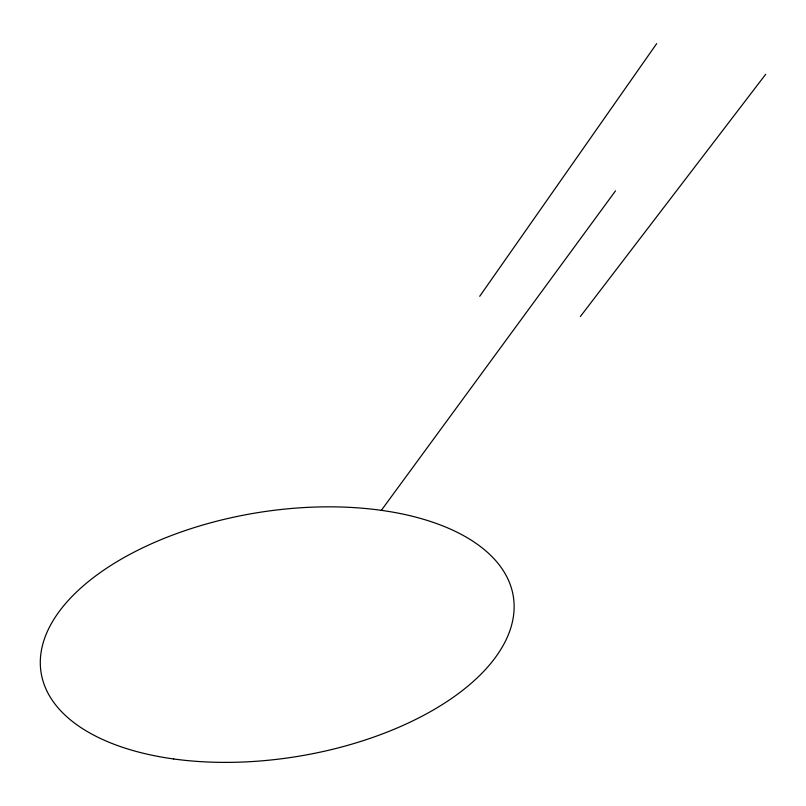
<?xml version="1.0" encoding="UTF-8"?>
<svg xmlns="http://www.w3.org/2000/svg" width="806" height="806" viewBox="0 0 806 806"><rect width="100%" height="100%" fill="white"/><g stroke="black" fill="none" stroke-linecap="round" stroke-linejoin="round"><path stroke-width="1.21" d="M479.711 296.296L656.699 43.595M381.278 510.43L615.512 190.861M580.391 316.496L765.7 74.273M173.764 758.98A239.17 123.509 -9.2 0 0 513.543 597.961A239.17 123.509 -9.2 0 0 144.345 547.052A239.17 123.509 -9.2 0 0 173.764 758.98"/></g></svg>
